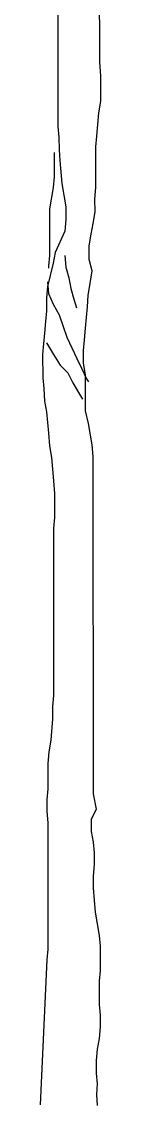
# Model space of a CAD drawing. Extents: x -152 to 3513, y 5293 to 11715.
# Drawn here: x 1550 to 1678, y 5293 to 7592 of the extents above; entities that cross this region are included whole.
import ezdxf

# ---------------------------------------------------------------- set-up
doc = ezdxf.new("R2010")
doc.units = 0
doc.header["$LTSCALE"] = 150
doc.header["$MEASUREMENT"] = 0
doc.layers.get('0').update_dxf_attribs({"linetype": 'CONTINUOUS'})

msp = doc.modelspace()

# ---------------------------------------------------------------- linework, layer by layer
for points in [[(1671.3, 5293.2), (1669.3, 5315.9), (1671.3, 5338.5), (1669.2, 5361.2), (1669.2, 5388), (1671.2, 5412.7), (1675.3, 5435.3), (1677.4, 5460), (1677.3, 5484.8), (1675.3, 5507.4), (1675.2, 5556.8), (1677.3, 5579.5), (1677.2, 5631), (1675.1, 5653.6), (1666.9, 5703), (1664.8, 5727.8), (1662.7, 5754.5), (1662.7, 5779.2), (1664.7, 5803.9), (1664.7, 5828.7), (1662.6, 5851.3), (1658.5, 5874), (1658.4, 5900.7), (1668.7, 5921.3), (1662.5, 5954.3), (1662.1, 6669.6), (1660, 6694.3), (1651.8, 6739.6), (1645.6, 6766.4), (1645.5, 6842.6), (1641.3, 6867.3), (1641.3, 6894.1), (1643.4, 6916.7), (1645.4, 6941.5), (1649.5, 6986.8), (1651.5, 7011.5), (1655.6, 7036.2), (1659.7, 7063), (1653.5, 7087.7), (1653.5, 7116.5), (1657.6, 7141.2), (1661.7, 7163.9), (1665.8, 7188.6), (1665.7, 7215.4), (1667.8, 7240.1), (1667.7, 7326.6), (1669.7, 7349.2), (1673.8, 7398.7), (1677.9, 7423.4), (1677.9, 7476.9), (1675.8, 7505.7), (1675.6, 7687)], [(1587.1, 7606.6), (1587.3, 7369.7), (1589.4, 7347.1), (1589.5, 7320.3), (1591.5, 7297.7), (1595.7, 7248.3), (1604, 7198.8), (1604, 7172.1), (1602, 7147.3), (1581.4, 7102), (1577.3, 7079.4), (1565, 7029.9), (1563, 7005.2), (1563, 6978.4), (1561, 6955.8), (1558.9, 6931.1), (1554.8, 6885.8), (1554.9, 6836.3), (1557, 6813.7), (1559, 6786.9), (1563.2, 6764.3), (1567.3, 6719), (1569.4, 6692.2), (1573.6, 6667.5), (1577.7, 6618.1), (1579.8, 6591.3), (1579.9, 6539.8), (1577.8, 6517.2), (1577.9, 6162.2), (1575.8, 6139.5), (1575.9, 6112.8), (1571.8, 6067.5), (1567.7, 6042.7), (1565.7, 6018), (1565.7, 5964.5), (1563.7, 5941.8), (1563.7, 5917.1), (1565.8, 5892.4), (1566, 5624.7), (1564, 5602), (1549.7, 5294.1)], [(1579.2, 7314.1), (1579.2, 7262.7), (1577.2, 7240), (1569, 7194.7), (1569.1, 7095.8), (1567, 7073.2), (1567, 7069.1)], [(1602, 7095.9), (1604.1, 7071.2), (1610.3, 7048.5), (1614.4, 7025.9), (1620.6, 7003.2), (1626.8, 6984.7)], [(1565, 7040.2), (1567.1, 7015.5), (1577.4, 6992.9), (1589.8, 6970.2), (1598, 6945.5), (1606.3, 6922.9), (1626.9, 6877.6), (1637.2, 6857), (1647.6, 6834.4), (1651.7, 6828.2)], [(1563.1, 6910.5), (1577.5, 6885.8), (1591.9, 6863.1), (1608.4, 6846.7), (1618.7, 6826.1), (1631.1, 6805.5), (1639.4, 6791.1)]]:
    msp.add_lwpolyline(points)

doc.saveas('drawing.dxf')
